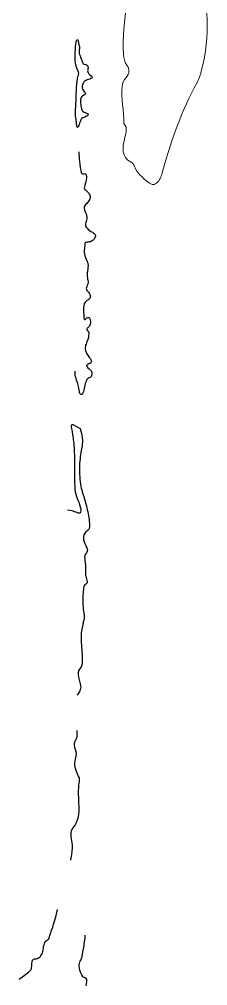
# Model space of a CAD drawing. Header units: millimetres. Extents: x 1205.7 to 1284.3, y 625.1 to 651.5.
# Drawn here: x 1261.59 to 1261.76, y 642.197 to 643.067 of the extents above; entities that cross this region are included whole.
import ezdxf

# ---------------------------------------------------------------- set-up
doc = ezdxf.new("R2010")
doc.units = ezdxf.units.MM
doc.layers.add('06', color=104, linetype='Continuous')
doc.layers.add('dimension', color=251, linetype='Continuous')

msp = doc.modelspace()

# ---------------------------------------------------------------- linework, layer by layer
at = {"layer": '06', "lineweight": 5}
msp.add_open_spline([(1261.6863, 643.18573), (1261.68866, 643.17902), (1261.68832, 643.17267), (1261.68876, 643.16638), (1261.68953, 643.15551), (1261.69101, 643.14479), (1261.69695, 643.13526), (1261.69891, 643.13211), (1261.69916, 643.12842), (1261.69794, 643.12527), (1261.69537, 643.11863), (1261.69402, 643.11142), (1261.69098, 643.10519), (1261.6879, 643.09889), (1261.68706, 643.09272), (1261.68671, 643.08613), (1261.68663, 643.08454), (1261.68675, 643.08293), (1261.68654, 643.08136), (1261.68456, 643.06613), (1261.68264, 643.05091), (1261.68382, 643.03547), (1261.68409, 643.03197), (1261.68446, 643.02877), (1261.68663, 643.02577), (1261.68941, 643.02196), (1261.68954, 643.01809), (1261.68595, 643.01435), (1261.68394, 643.01225), (1261.68263, 643.00948), (1261.68242, 643.00651), (1261.68166, 642.99534), (1261.68391, 642.98432), (1261.68416, 642.97319), (1261.68808, 642.96855), (1261.68547, 642.96408), (1261.68452, 642.95914), (1261.68306, 642.95155), (1261.68146, 642.94317), (1261.69059, 642.93823), (1261.69188, 642.93753), (1261.69296, 642.93597), (1261.69354, 642.93456), (1261.69609, 642.92842), (1261.70082, 642.92431), (1261.70591, 642.92039), (1261.70968, 642.91749), (1261.71143, 642.91734), (1261.71462, 642.92051), (1261.71718, 642.92305), (1261.71803, 642.92643), (1261.71895, 642.92975), (1261.72666, 642.9576), (1261.73615, 642.98476), (1261.75013, 643.01018), (1261.75204, 643.01366), (1261.75315, 643.01749), (1261.75416, 643.02135), (1261.75817, 643.03656), (1261.75972, 643.05196), (1261.75923, 643.0677), (1261.75899, 643.07566), (1261.75683, 643.08277), (1261.75323, 643.08961), (1261.74554, 643.10423), (1261.73593, 643.11748), (1261.72485, 643.12974), (1261.72, 643.13511), (1261.71495, 643.13989), (1261.70812, 643.1428), (1261.70217, 643.14533), (1261.70188, 643.14706), (1261.70477, 643.15313), (1261.70728, 643.15839), (1261.7071, 643.15892), (1261.70195, 643.16142), (1261.70076, 643.162), (1261.69953, 643.16251), (1261.6983, 643.16301), (1261.69241, 643.16542), (1261.69161, 643.16695), (1261.69404, 643.17289), (1261.69561, 643.17674), (1261.69402, 643.18021), (1261.69312, 643.18364), (1261.69257, 643.18573), (1261.68993, 643.18604), (1261.6863, 643.18573)], degree=3, knots=[0, 0, 0, 0, 1, 1, 1, 2, 2, 2, 3, 3, 3, 4, 4, 4, 5, 5, 5, 6, 6, 6, 7, 7, 7, 8, 8, 8, 9, 9, 9, 10, 10, 10, 11, 11, 11, 12, 12, 12, 13, 13, 13, 14, 14, 14, 15, 15, 15, 16, 16, 16, 17, 17, 17, 18, 18, 18, 19, 19, 19, 20, 20, 20, 21, 21, 21, 22, 22, 22, 23, 23, 23, 24, 24, 24, 25, 25, 25, 26, 26, 26, 27, 27, 27, 28, 28, 28, 29, 29, 29, 29], dxfattribs=at)
at = {"layer": '06'}
msp.add_open_spline([(1261.64139, 643.04753), (1261.64062, 643.0445), (1261.63879, 643.02647), (1261.64461, 643.01859), (1261.64187, 643.01516), (1261.64119, 643.00249), (1261.64085, 642.99051), (1261.64016, 642.98023), (1261.64119, 642.97647), (1261.64153, 642.96893), (1261.6429, 642.96962), (1261.64466, 642.97497), (1261.64572, 642.97797), (1261.64988, 642.97922), (1261.65346, 642.98145), (1261.64736, 642.98367), (1261.6462, 642.98464), (1261.64485, 642.99035), (1261.64504, 642.99458), (1261.6454, 642.99749), (1261.65014, 642.9995), (1261.64904, 643.00095), (1261.6454, 643.00514), (1261.64741, 643.00932), (1261.64813, 643.01169), (1261.65396, 643.01315), (1261.65669, 643.01497), (1261.6525, 643.01733), (1261.65068, 643.02024), (1261.65268, 643.02425), (1261.64959, 643.02679), (1261.64704, 643.02625), (1261.6465, 643.02952), (1261.64358, 643.03608), (1261.64358, 643.03844), (1261.64431, 643.04208), (1261.6434, 643.04463), (1261.64215, 643.05056), (1261.64139, 643.04753)], degree=3, dxfattribs=at)
at = {"layer": 'dimension'}
for points in [[(1261.64338, 642.94751), (1261.6446, 642.92866), (1261.64697, 642.92739), (1261.64824, 642.92848), (1261.65115, 642.92684), (1261.64915, 642.91793), (1261.64751, 642.9141), (1261.65152, 642.9121), (1261.65425, 642.90719), (1261.65279, 642.90337), (1261.6497, 642.90027), (1261.64715, 642.89754), (1261.65134, 642.88972), (1261.65006, 642.8848), (1261.64861, 642.8808), (1261.65279, 642.87661), (1261.65862, 642.87352), (1261.6588, 642.87152), (1261.6557, 642.8666), (1261.6517, 642.86642), (1261.64842, 642.86588), (1261.64915, 642.86315), (1261.64772, 642.85767), (1261.64997, 642.85048), (1261.65244, 642.84577), (1261.65064, 642.83813), (1261.65132, 642.83273), (1261.65244, 642.82892), (1261.64885, 642.8242), (1261.65244, 642.82128), (1261.65424, 642.81723), (1261.65312, 642.81476), (1261.64975, 642.81341), (1261.6474, 642.80966), (1261.64788, 642.80202), (1261.64779, 642.79776), (1261.64856, 642.79602), (1261.64953, 642.79689), (1261.65068, 642.79836), (1261.65242, 642.79855), (1261.65368, 642.797), (1261.65435, 642.79372), (1261.65242, 642.78907), (1261.65068, 642.78907), (1261.65039, 642.78733), (1261.65155, 642.78627), (1261.65271, 642.7853), (1261.65223, 642.78192), (1261.65194, 642.77892), (1261.64966, 642.77452), (1261.64893, 642.76997), (1261.65038, 642.76524), (1261.65311, 642.76251), (1261.65603, 642.75778), (1261.65093, 642.75614), (1261.64947, 642.75414), (1261.65603, 642.75032), (1261.65493, 642.74413), (1261.65093, 642.74395), (1261.64911, 642.73922), (1261.64802, 642.73266), (1261.64638, 642.72793), (1261.64347, 642.73048), (1261.6442, 642.73558), (1261.6396, 642.74623), (1261.64011, 642.74992)], [(1261.6416, 642.42653), (1261.64212, 642.42131), (1261.64056, 642.41714), (1261.63795, 642.41453), (1261.64212, 642.40461), (1261.63899, 642.39939), (1261.64003, 642.39104), (1261.64317, 642.3853), (1261.64421, 642.38216), (1261.64317, 642.37851), (1261.64264, 642.36651), (1261.64421, 642.35033), (1261.64003, 642.34041), (1261.63586, 642.33675), (1261.63638, 642.3284), (1261.63795, 642.32266), (1261.63638, 642.3117), (1261.63586, 642.30961)], [(1261.5897, 642.20259), (1261.59898, 642.20963), (1261.6008, 642.21054), (1261.60098, 642.21509), (1261.60135, 642.22055), (1261.60426, 642.22073), (1261.60753, 642.2211), (1261.61117, 642.22601), (1261.61136, 642.23147), (1261.61318, 642.23747), (1261.617, 642.2382), (1261.617, 642.24257), (1261.62027, 642.2493), (1261.62428, 642.26532)], [(1261.65003, 642.19659), (1261.65144, 642.20244), (1261.64893, 642.20406), (1261.64657, 642.20392), (1261.64333, 642.21306), (1261.64421, 642.21866), (1261.64598, 642.22013), (1261.64746, 642.22898), (1261.64908, 642.23841), (1261.64923, 642.2421)]]:
    msp.add_open_spline(points, degree=3, dxfattribs=at)
msp.add_open_spline([(1261.63325, 642.62528), (1261.63923, 642.62422), (1261.64285, 642.62175), (1261.64656, 642.62272), (1261.64376, 642.63246), (1261.64062, 642.63772), (1261.63972, 642.64967), (1261.63974, 642.66307), (1261.63992, 642.67888), (1261.63803, 642.69488), (1261.63662, 642.69992), (1261.63707, 642.70305), (1261.63925, 642.7015), (1261.64463, 642.69847), (1261.6474, 642.68906), (1261.6462, 642.6821), (1261.64361, 642.66819), (1261.64437, 642.64637), (1261.64836, 642.63661), (1261.65213, 642.62098), (1261.65394, 642.60805), (1261.65047, 642.60612), (1261.64764, 642.60312), (1261.64731, 642.59642), (1261.652, 642.58954), (1261.65031, 642.58607), (1261.64797, 642.58395), (1261.64974, 642.57518), (1261.64916, 642.56818), (1261.64971, 642.56461), (1261.6521, 642.55867), (1261.64746, 642.55749), (1261.64758, 642.55221), (1261.64676, 642.54464), (1261.64701, 642.5377), (1261.64842, 642.53002), (1261.64797, 642.52498), (1261.64463, 642.51388), (1261.64675, 642.49317), (1261.64665, 642.48343), (1261.64129, 642.4798), (1261.64473, 642.46948), (1261.64595, 642.463), (1261.64192, 642.45815)], degree=3, knots=[-178.787171, -178.787171, -178.787171, -178.787171, -162.533792, -146.280413, -130.027034, -113.773655, -97.520275, -81.266896, -65.013517, -48.760138, -32.506758, -16.253379, 0, 0, 0, 15.707528, 31.415056, 47.122584, 62.830112, 78.53764, 94.245168, 109.952697, 125.660225, 141.367753, 157.075281, 172.782809, 188.490337, 204.197865, 219.905393, 235.612921, 251.320449, 267.027977, 282.735505, 298.443033, 314.150562, 329.85809, 345.565618, 361.273146, 376.980674, 392.688202, 408.39573, 424.103258, 439.810786, 439.810786, 439.810786, 439.810786], dxfattribs=at)

doc.saveas('drawing.dxf')
